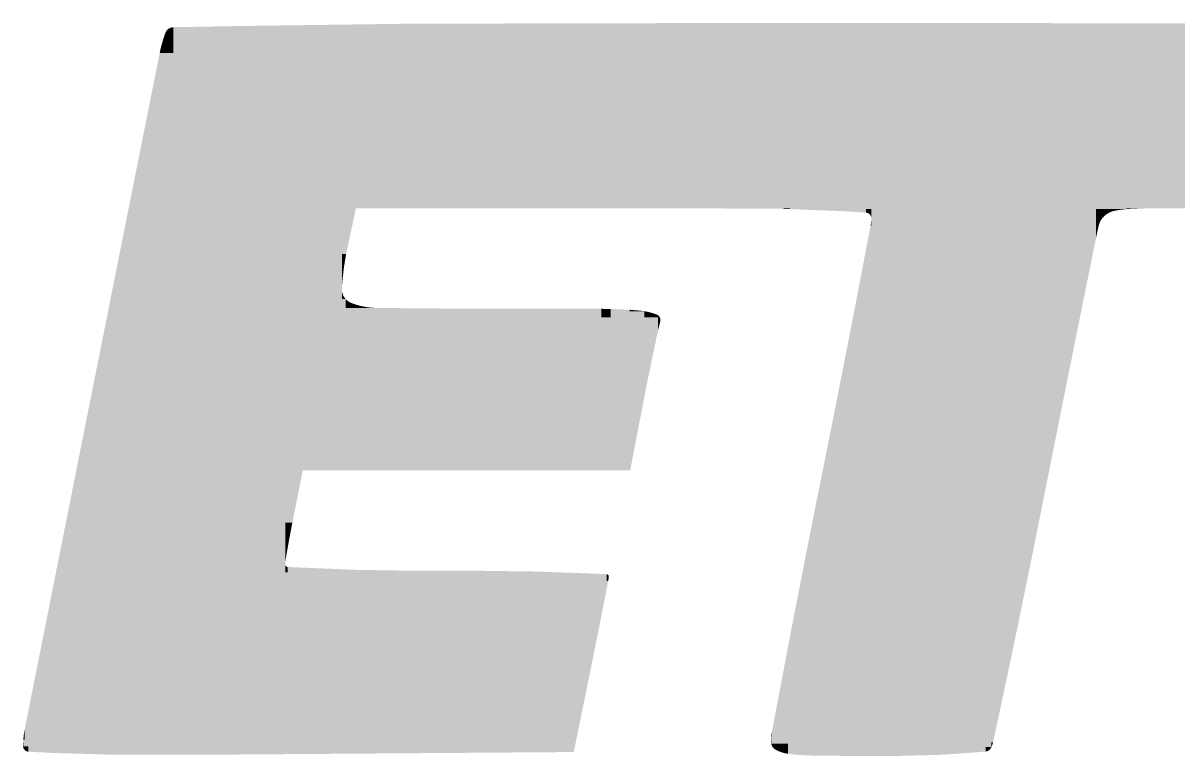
# Model space of a CAD drawing. Extents: x 149 to 8866, y 149 to 4853.
# Drawn here: x 3437.8 to 3654.9, y 4636.3 to 4774.1 of the extents above; entities that cross this region are included whole.
import ezdxf

# ---------------------------------------------------------------- set-up
doc = ezdxf.new("R2010")
doc.units = 0
doc.layers.add('L1D0', color=1, linetype='CONTINUOUS')

msp = doc.modelspace()

# ---------------------------------------------------------------- linework, layer by layer
at = {"layer": 'L1D0'}
for points in [[(3465.328, 4773.119), (3465.445, 4773.171), (3465.567, 4773.119), (3465.567, 4773.213)], [(3465.567, 4773.213), (3465.69, 4773.247), (3465.816, 4773.213), (3465.816, 4773.268)], [(3465.567, 4773.058), (3465.567, 4773.213), (3466.009, 4773.058), (3466.009, 4773.213)], [(3465.816, 4773.268), (3465.945, 4773.282), (3466.009, 4773.268), (3466.009, 4773.283)], [(3465.816, 4773.213), (3465.816, 4773.268), (3466.009, 4773.213), (3466.009, 4773.268)], [(3466.009, 4768.418), (3466.009, 4773.283), (3478.843, 4768.418), (3478.843, 4773.503)], [(3478.843, 4768.418), (3478.843, 4773.503), (3491.678, 4768.418), (3491.678, 4773.68)], [(3491.678, 4768.418), (3491.678, 4773.68), (3510.121, 4768.418), (3510.121, 4773.935)], [(3510.121, 4768.418), (3510.121, 4773.935), (3528.565, 4768.418), (3528.565, 4773.976)], [(3528.565, 4768.418), (3528.565, 4773.976), (3557.452, 4768.418), (3557.452, 4774.04)], [(3557.452, 4774.04), (3562.16, 4774.05), (3620.784, 4774.04), (3620.784, 4774.05)], [(3557.452, 4739.25), (3557.452, 4774.04), (3620.784, 4739.25), (3620.784, 4774.04)], [(3620.784, 4739.088), (3620.784, 4774.05), (3645.223, 4739.088), (3645.223, 4774.022)], [(3645.223, 4774.012), (3645.223, 4774.022), (3653.116, 4774.012), (3645.812, 4774.021)], [(3645.223, 4739.25), (3645.223, 4774.012), (3653.116, 4739.25), (3653.116, 4774.012)], [(3653.116, 4739.25), (3653.116, 4774.012), (3666.882, 4739.25), (3666.882, 4773.996)], [(3463.894, 4770.353), (3464.294, 4771.617), (3466.009, 4770.353), (3466.009, 4771.617)], [(3464.294, 4771.617), (3464.527, 4772.238), (3466.009, 4771.617), (3466.009, 4772.238)], [(3464.527, 4772.238), (3464.549, 4772.297), (3464.604, 4772.238), (3464.604, 4772.414)], [(3464.604, 4772.414), (3464.668, 4772.526), (3464.909, 4772.414), (3464.909, 4772.526)], [(3464.604, 4772.238), (3464.604, 4772.414), (3466.009, 4772.238), (3466.009, 4772.414)], [(3464.668, 4772.526), (3464.74, 4772.632), (3464.909, 4772.526), (3464.909, 4772.632)], [(3464.74, 4772.632), (3464.82, 4772.732), (3464.909, 4772.632), (3464.909, 4772.825)], [(3464.909, 4772.825), (3465.004, 4772.91), (3465.214, 4772.825), (3465.214, 4772.91)], [(3464.909, 4772.414), (3464.909, 4772.825), (3466.009, 4772.414), (3466.009, 4772.825)], [(3465.004, 4772.91), (3465.106, 4772.989), (3465.214, 4772.91), (3465.214, 4773.058)], [(3465.214, 4773.058), (3465.328, 4773.119), (3465.567, 4773.058), (3465.567, 4773.119)], [(3465.214, 4772.825), (3465.214, 4773.058), (3466.009, 4772.825), (3466.009, 4773.058)], [(3463.434, 4768.418), (3463.563, 4769.068), (3466.009, 4768.418), (3466.009, 4769.068)], [(3463.563, 4769.068), (3463.894, 4770.353), (3466.009, 4769.068), (3466.009, 4770.353)], [(3457.6, 4739.25), (3463.434, 4768.418), (3557.452, 4739.25), (3557.452, 4768.418)], [(3455.883, 4730.657), (3457.1, 4736.749), (3457.6, 4730.657), (3457.6, 4739.25)], [(3457.6, 4730.657), (3457.6, 4739.25), (3498.498, 4730.657), (3498.498, 4739.25)], [(3498.498, 4730.657), (3498.498, 4739.25), (3498.77, 4731.929), (3500.341, 4739.25)], [(3573.983, 4739.176), (3561.389, 4739.25), (3573.983, 4739.25)], [(3580.755, 4739.135), (3573.983, 4739.176), (3580.755, 4739.25), (3573.983, 4739.25)], [(3581.969, 4739.088), (3580.755, 4739.135), (3581.969, 4739.25), (3580.755, 4739.25)], [(3581.969, 4739.088), (3581.969, 4739.25), (3620.784, 4739.088), (3620.784, 4739.25)], [(3587.523, 4738.873), (3581.969, 4739.088), (3587.523, 4739.088)], [(3591.898, 4738.705), (3587.523, 4738.873), (3591.898, 4739.088), (3587.523, 4739.088)], [(3596.268, 4738.422), (3591.898, 4738.705), (3596.268, 4739.088), (3591.898, 4739.088)], [(3596.268, 4738.422), (3596.268, 4739.088), (3597.25, 4738.422), (3597.25, 4739.088)], [(3596.425, 4738.4), (3596.321, 4738.418), (3596.425, 4738.422), (3596.268, 4738.422)], [(3596.526, 4738.373), (3596.425, 4738.4), (3596.526, 4738.422), (3596.425, 4738.422)], [(3596.526, 4738.373), (3596.526, 4738.422), (3596.719, 4738.373), (3596.719, 4738.422)], [(3596.719, 4738.289), (3596.719, 4738.422), (3597.25, 4738.289), (3597.25, 4738.422)], [(3597.25, 4733.547), (3597.25, 4739.088), (3639.487, 4733.547), (3639.487, 4739.088)], [(3639.487, 4738.464), (3639.487, 4739.088), (3642.083, 4738.464), (3642.083, 4739.088)], [(3639.487, 4737.765), (3639.487, 4738.464), (3641.056, 4737.765), (3641.056, 4738.464)], [(3641.056, 4738.219), (3641.056, 4738.464), (3641.642, 4738.219), (3641.642, 4738.464)], [(3641.642, 4738.219), (3641.642, 4738.464), (3641.858, 4738.348), (3642.083, 4738.464)], [(3642.083, 4738.464), (3642.083, 4739.088), (3642.313, 4738.566), (3642.313, 4739.088)], [(3642.313, 4738.806), (3642.313, 4739.088), (3643.163, 4738.806), (3643.163, 4739.088)], [(3642.313, 4738.654), (3642.313, 4738.806), (3642.551, 4738.654), (3642.551, 4738.806)], [(3642.313, 4738.566), (3642.313, 4738.654), (3642.551, 4738.654)], [(3642.551, 4738.654), (3642.551, 4738.806), (3642.792, 4738.727), (3642.792, 4738.806)], [(3642.792, 4738.727), (3642.792, 4738.806), (3643.038, 4738.785), (3643.163, 4738.806)], [(3643.163, 4738.806), (3643.163, 4739.088), (3643.846, 4738.925), (3643.846, 4739.088)], [(3643.846, 4738.925), (3643.846, 4739.088), (3645.223, 4739.088)], [(3645.223, 4739.088), (3645.223, 4739.25), (3646.607, 4739.176), (3646.607, 4739.25)], [(3646.607, 4739.176), (3646.607, 4739.25), (3647.3, 4739.185), (3647.3, 4739.25)], [(3647.3, 4739.185), (3647.3, 4739.25), (3653.116, 4739.25)], [(3596.719, 4738.289), (3596.625, 4738.335), (3596.719, 4738.373), (3596.526, 4738.373)], [(3596.808, 4738.232), (3596.719, 4738.289), (3597.25, 4738.232), (3597.25, 4738.289)], [(3596.967, 4738.093), (3596.892, 4738.167), (3596.967, 4738.232), (3596.808, 4738.232)], [(3596.967, 4738.093), (3596.967, 4738.232), (3597.25, 4738.093), (3597.25, 4738.232)], [(3597.035, 4738.013), (3596.967, 4738.093), (3597.25, 4738.013), (3597.25, 4738.093)], [(3597.095, 4737.926), (3597.035, 4738.013), (3597.25, 4737.926), (3597.25, 4738.013)], [(3597.146, 4737.833), (3597.095, 4737.926), (3597.25, 4737.833), (3597.25, 4737.926)], [(3597.188, 4737.736), (3597.146, 4737.833), (3597.25, 4737.736), (3597.25, 4737.833)], [(3597.147, 4736.104), (3597.198, 4736.465), (3597.25, 4736.104), (3597.25, 4736.465)], [(3597.218, 4737.635), (3597.188, 4737.736), (3597.25, 4737.635), (3597.25, 4737.736)], [(3597.198, 4736.465), (3597.233, 4736.829), (3597.25, 4736.465), (3597.25, 4737.192)], [(3597.25, 4737.427), (3597.24, 4737.532), (3597.25, 4737.635), (3597.218, 4737.635)], [(3639.487, 4737.446), (3639.487, 4737.765), (3640.756, 4737.446), (3640.756, 4737.765)], [(3639.487, 4737.092), (3639.487, 4737.446), (3640.496, 4737.092), (3640.496, 4737.446)], [(3639.487, 4736.904), (3639.487, 4737.092), (3640.383, 4736.904), (3640.496, 4737.092)], [(3639.487, 4736.71), (3639.487, 4736.904), (3640.282, 4736.71), (3640.383, 4736.904)], [(3639.487, 4736.51), (3639.487, 4736.71), (3640.192, 4736.51), (3640.282, 4736.71)], [(3639.487, 4736.304), (3639.487, 4736.51), (3640.116, 4736.304), (3640.192, 4736.51)], [(3639.487, 4736.095), (3639.487, 4736.304), (3640.051, 4736.095), (3640.116, 4736.304)], [(3640.496, 4737.092), (3640.496, 4737.446), (3640.62, 4737.274), (3640.756, 4737.446)], [(3640.756, 4737.446), (3640.756, 4737.765), (3640.901, 4737.61), (3641.056, 4737.765)], [(3641.056, 4738.076), (3641.056, 4738.219), (3641.433, 4738.076), (3641.642, 4738.219)], [(3641.056, 4737.92), (3641.056, 4738.076), (3641.233, 4737.92), (3641.433, 4738.076)], [(3641.056, 4737.765), (3641.056, 4737.92), (3641.139, 4737.838), (3641.233, 4737.92)], [(3595.8, 4729.084), (3597.112, 4735.925), (3597.25, 4729.084), (3597.25, 4735.925)], [(3597.112, 4735.925), (3597.147, 4736.104), (3597.25, 4735.925), (3597.25, 4736.104)], [(3639.487, 4735.988), (3639.487, 4736.095), (3640.026, 4735.988), (3640.051, 4736.095)], [(3639.487, 4734.772), (3639.487, 4735.988), (3639.736, 4734.772), (3640.026, 4735.988)], [(3639.487, 4733.547), (3639.487, 4734.772), (3639.736, 4734.772)], [(3597.25, 4722.244), (3597.25, 4733.547), (3637.198, 4722.244), (3637.198, 4733.547)], [(3637.198, 4722.244), (3637.198, 4733.547), (3638.107, 4726.738), (3639.487, 4733.547)], [(3454.196, 4722.208), (3455.883, 4730.657), (3455.883, 4722.208)], [(3455.883, 4722.208), (3455.883, 4730.657), (3497.694, 4722.208), (3497.694, 4730.657)], [(3497.694, 4728.091), (3497.694, 4730.657), (3498.077, 4728.091), (3498.498, 4730.657)], [(3497.694, 4725.507), (3497.694, 4728.091), (3497.783, 4725.507), (3498.077, 4728.091)], [(3594.482, 4722.244), (3595.8, 4729.084), (3597.25, 4722.244), (3597.25, 4729.084)], [(3497.694, 4724.122), (3497.694, 4725.507), (3497.7, 4724.209), (3497.783, 4725.507)], [(3497.694, 4723.603), (3497.694, 4723.95), (3497.726, 4723.603), (3497.705, 4723.776)], [(3497.694, 4723.433), (3497.694, 4723.603), (3497.758, 4723.433), (3497.726, 4723.603)], [(3497.694, 4723.265), (3497.694, 4723.433), (3497.802, 4723.265), (3497.758, 4723.433)], [(3497.694, 4723.1), (3497.694, 4723.265), (3497.855, 4723.1), (3497.802, 4723.265)], [(3450.792, 4705.162), (3454.196, 4722.208), (3498.38, 4705.162), (3498.38, 4722.208)], [(3497.694, 4722.939), (3497.694, 4723.1), (3497.919, 4722.939), (3497.855, 4723.1)], [(3497.694, 4722.781), (3497.694, 4722.939), (3497.992, 4722.781), (3497.919, 4722.939)], [(3497.694, 4722.629), (3497.694, 4722.781), (3498.076, 4722.629), (3497.992, 4722.781)], [(3497.694, 4722.482), (3497.694, 4722.629), (3498.169, 4722.482), (3498.076, 4722.629)], [(3497.694, 4722.342), (3497.694, 4722.482), (3498.27, 4722.342), (3498.169, 4722.482)], [(3497.694, 4722.208), (3497.694, 4722.342), (3498.38, 4722.208), (3498.27, 4722.342)], [(3498.38, 4721.963), (3498.38, 4722.208), (3498.625, 4721.963), (3498.499, 4722.082)], [(3498.38, 4721.851), (3498.38, 4721.963), (3498.759, 4721.851), (3498.625, 4721.963)], [(3498.38, 4721.75), (3498.38, 4721.851), (3498.899, 4721.75), (3498.759, 4721.851)], [(3498.38, 4721.656), (3498.38, 4721.75), (3499.046, 4721.656), (3498.899, 4721.75)], [(3498.38, 4721.311), (3498.38, 4721.656), (3499.046, 4721.311), (3499.046, 4721.656)], [(3498.38, 4720.507), (3498.38, 4721.311), (3499.825, 4720.507), (3499.825, 4721.311)], [(3499.046, 4721.498), (3499.046, 4721.656), (3499.355, 4721.498), (3499.198, 4721.573)], [(3499.046, 4721.466), (3499.046, 4721.498), (3499.434, 4721.466), (3499.355, 4721.498)], [(3499.046, 4721.311), (3499.046, 4721.466), (3499.434, 4721.311), (3499.434, 4721.466)], [(3499.434, 4721.311), (3499.434, 4721.466), (3499.825, 4721.311)], [(3499.825, 4720.838), (3499.825, 4721.311), (3501.433, 4720.838), (3500.621, 4721.05)], [(3592.496, 4712.006), (3592.977, 4714.443), (3594.482, 4712.006), (3594.482, 4722.244)], [(3594.482, 4712.006), (3594.482, 4722.244), (3635.127, 4712.006), (3635.127, 4722.244)], [(3635.127, 4712.006), (3635.127, 4722.244), (3636.729, 4719.929), (3637.198, 4722.244)], [(3498.38, 4705.162), (3498.38, 4720.507), (3503.922, 4705.162), (3503.922, 4720.507)], [(3499.825, 4720.507), (3499.825, 4720.838), (3501.433, 4720.507), (3501.433, 4720.838)], [(3501.433, 4720.507), (3501.433, 4720.838), (3502.255, 4720.507), (3502.255, 4720.677)], [(3502.255, 4720.507), (3502.255, 4720.677), (3503.086, 4720.507), (3503.086, 4720.567)], [(3503.086, 4720.507), (3503.086, 4720.567), (3503.922, 4720.507)], [(3503.922, 4720.4), (3503.922, 4720.507), (3516.044, 4720.4), (3504.341, 4720.503)], [(3503.922, 4705.162), (3503.922, 4720.4), (3537.103, 4705.162), (3537.103, 4720.4)], [(3537.103, 4716.247), (3537.103, 4720.4), (3546.457, 4716.247), (3546.457, 4720.341)], [(3546.457, 4718.769), (3546.457, 4720.341), (3548.236, 4718.769), (3548.236, 4720.329)], [(3548.236, 4718.769), (3548.236, 4720.329), (3551.79, 4718.769), (3551.79, 4720.167)], [(3551.79, 4719.895), (3551.79, 4720.167), (3553.563, 4719.895), (3553.563, 4720.016)], [(3551.79, 4718.769), (3551.79, 4719.895), (3554.563, 4718.769), (3554.563, 4719.895)], [(3553.563, 4719.895), (3553.563, 4720.016), (3554.563, 4719.895), (3553.898, 4719.988)], [(3554.563, 4719.604), (3554.563, 4719.895), (3555.876, 4719.604), (3555.223, 4719.766)], [(3554.563, 4719.291), (3554.563, 4719.604), (3555.876, 4719.291), (3555.876, 4719.604)], [(3554.563, 4718.769), (3554.563, 4719.291), (3556.834, 4718.769), (3556.834, 4719.291)], [(3555.876, 4719.291), (3555.876, 4719.604), (3556.834, 4719.291), (3556.518, 4719.407)], [(3556.834, 4719.224), (3556.834, 4719.291), (3556.985, 4719.224), (3556.886, 4719.272)], [(3556.834, 4719.168), (3556.834, 4719.224), (3557.081, 4719.168), (3556.985, 4719.224)], [(3556.834, 4719.03), (3556.834, 4719.168), (3557.081, 4719.03), (3557.081, 4719.168)], [(3556.834, 4718.862), (3556.834, 4719.03), (3557.252, 4718.862), (3557.252, 4719.03)], [(3556.834, 4718.769), (3556.834, 4718.862), (3557.452, 4718.769), (3557.394, 4718.862)], [(3557.081, 4719.03), (3557.081, 4719.168), (3557.252, 4719.03), (3557.169, 4719.102)], [(3557.252, 4718.862), (3557.252, 4719.03), (3557.394, 4718.862), (3557.326, 4718.949)], [(3546.457, 4716.247), (3546.457, 4718.769), (3557.146, 4716.247), (3557.146, 4718.769)], [(3557.146, 4717.503), (3557.146, 4718.769), (3557.452, 4717.503), (3557.452, 4718.769)], [(3557.146, 4717.462), (3557.146, 4717.503), (3557.44, 4717.462), (3557.452, 4717.503)], [(3557.146, 4716.655), (3557.146, 4717.462), (3557.234, 4716.655), (3557.44, 4717.462)], [(3557.452, 4718.567), (3557.452, 4718.769), (3557.542, 4718.567), (3557.503, 4718.67)], [(3557.452, 4718.461), (3557.452, 4718.567), (3557.572, 4718.461), (3557.542, 4718.567)], [(3557.452, 4718.353), (3557.452, 4718.461), (3557.592, 4718.353), (3557.572, 4718.461)], [(3557.452, 4718.244), (3557.452, 4718.353), (3557.603, 4718.244), (3557.592, 4718.353)], [(3557.452, 4718.134), (3557.452, 4718.244), (3557.603, 4718.134), (3557.603, 4718.244)], [(3557.452, 4718.023), (3557.452, 4718.134), (3557.592, 4718.023), (3557.603, 4718.134)], [(3557.452, 4717.915), (3557.452, 4718.023), (3557.572, 4717.915), (3557.592, 4718.023)], [(3557.452, 4717.863), (3557.452, 4717.915), (3557.556, 4717.863), (3557.572, 4717.915)], [(3557.452, 4717.503), (3557.452, 4717.863), (3557.556, 4717.863)], [(3537.103, 4712.344), (3537.103, 4716.247), (3556.312, 4712.344), (3556.312, 4716.247)], [(3556.312, 4712.344), (3556.312, 4716.247), (3556.723, 4714.297), (3557.146, 4716.247)], [(3557.146, 4716.247), (3557.146, 4716.655), (3557.234, 4716.655)], [(3537.103, 4707.682), (3537.103, 4712.344), (3555.355, 4707.682), (3555.355, 4712.344)], [(3555.355, 4707.682), (3555.355, 4712.344), (3555.824, 4710.015), (3556.312, 4712.344)], [(3590.931, 4704.082), (3591.438, 4706.651), (3592.496, 4704.082), (3592.496, 4712.006)], [(3592.496, 4704.082), (3592.496, 4712.006), (3633.536, 4704.082), (3633.536, 4712.006)], [(3633.536, 4704.082), (3633.536, 4712.006), (3635.127, 4712.006)], [(3537.103, 4705.162), (3537.103, 4707.682), (3554.849, 4705.162), (3555.355, 4707.682)], [(3447.754, 4689.95), (3450.775, 4705.078), (3450.792, 4689.95), (3450.792, 4705.162)], [(3450.792, 4689.95), (3450.792, 4705.162), (3500.908, 4689.95), (3500.908, 4705.162)], [(3500.908, 4689.95), (3500.908, 4705.162), (3551.903, 4689.95), (3551.903, 4705.162)], [(3551.903, 4689.95), (3551.903, 4705.162), (3554.36, 4702.638), (3554.849, 4705.162)], [(3589.127, 4694.992), (3589.645, 4697.573), (3590.931, 4694.992), (3590.931, 4704.082)], [(3590.931, 4694.992), (3590.931, 4704.082), (3631.712, 4694.992), (3631.712, 4704.082)], [(3631.712, 4694.992), (3631.712, 4704.082), (3633.536, 4704.082)], [(3587.304, 4685.902), (3587.825, 4688.5), (3589.127, 4685.902), (3589.127, 4694.992)], [(3589.127, 4685.902), (3589.127, 4694.992), (3629.897, 4685.902), (3631.712, 4694.992)], [(3445.791, 4680.118), (3447.754, 4689.95), (3488.375, 4680.118), (3488.375, 4689.95)], [(3488.375, 4680.118), (3488.375, 4689.95), (3488.7, 4681.733), (3490.35, 4689.95)], [(3585.504, 4676.872), (3586.001, 4679.403), (3587.304, 4676.872), (3587.304, 4685.902)], [(3587.304, 4676.872), (3587.304, 4685.902), (3628.093, 4676.872), (3628.093, 4685.902)], [(3628.093, 4676.872), (3628.093, 4685.902), (3629.897, 4685.902)], [(3443.928, 4670.781), (3444.421, 4673.255), (3445.791, 4670.781), (3445.791, 4680.118)], [(3445.791, 4670.781), (3445.791, 4680.118), (3487.05, 4670.781), (3487.05, 4680.118)], [(3487.05, 4678.498), (3487.05, 4680.118), (3488.068, 4678.498), (3488.375, 4680.118)], [(3487.05, 4677.038), (3487.05, 4678.498), (3487.791, 4677.038), (3488.068, 4678.498)], [(3487.05, 4675.575), (3487.05, 4677.038), (3487.534, 4675.575), (3487.791, 4677.038)], [(3487.05, 4674.348), (3487.05, 4675.575), (3487.32, 4674.348), (3487.534, 4675.575)], [(3584.213, 4670.298), (3585.504, 4676.872), (3626.75, 4670.298), (3628.093, 4676.872)], [(3487.05, 4673.118), (3487.05, 4674.348), (3487.117, 4673.118), (3487.32, 4674.348)], [(3487.05, 4672.984), (3487.05, 4673.118), (3487.095, 4672.984), (3487.117, 4673.118)], [(3487.05, 4672.715), (3487.05, 4672.984), (3487.065, 4672.715), (3487.095, 4672.984)], [(3487.05, 4672.444), (3487.05, 4672.715), (3487.065, 4672.715)], [(3487.05, 4672.196), (3487.05, 4672.27), (3487.062, 4672.196)], [(3487.05, 4672.125), (3487.05, 4672.196), (3487.083, 4672.125), (3487.062, 4672.196)], [(3487.05, 4672.057), (3487.05, 4672.125), (3487.117, 4672.057), (3487.083, 4672.125)], [(3487.05, 4671.996), (3487.05, 4672.057), (3487.16, 4671.996), (3487.117, 4672.057)], [(3487.05, 4671.941), (3487.05, 4671.996), (3487.212, 4671.941), (3487.16, 4671.996)], [(3487.05, 4671.896), (3487.05, 4671.941), (3487.272, 4671.896), (3487.212, 4671.941)], [(3487.05, 4671.818), (3487.05, 4671.896), (3487.272, 4671.818), (3487.272, 4671.896)], [(3487.05, 4670.781), (3487.05, 4671.818), (3487.518, 4670.781), (3487.518, 4671.818)], [(3487.272, 4671.86), (3487.272, 4671.896), (3487.337, 4671.86)], [(3487.272, 4671.818), (3487.272, 4671.86), (3487.337, 4671.818), (3487.337, 4671.86)], [(3487.337, 4671.818), (3487.337, 4671.86), (3487.408, 4671.818), (3487.408, 4671.834)], [(3487.408, 4671.818), (3487.408, 4671.834), (3487.518, 4671.818), (3487.481, 4671.819)], [(3487.518, 4670.781), (3487.518, 4671.818), (3491.757, 4670.781), (3491.757, 4671.623)], [(3491.757, 4670.781), (3491.757, 4671.623), (3495.995, 4670.781), (3495.995, 4671.455)], [(3495.995, 4670.781), (3495.995, 4671.455), (3500.908, 4670.781), (3500.908, 4671.26)], [(3500.908, 4670.781), (3500.908, 4671.26), (3505.825, 4670.781), (3505.825, 4671.187)], [(3505.825, 4670.781), (3505.825, 4671.187), (3511.662, 4670.781), (3511.662, 4671.1)], [(3511.662, 4670.781), (3511.662, 4671.1), (3523.336, 4670.781), (3523.336, 4671.1)], [(3523.336, 4670.781), (3523.336, 4671.1), (3529.171, 4670.781), (3529.171, 4671.022)], [(3438.075, 4641.429), (3443.928, 4670.781), (3489.525, 4641.429), (3489.525, 4670.781)], [(3489.525, 4652.975), (3489.525, 4670.781), (3538.986, 4652.975), (3538.986, 4670.781)], [(3529.171, 4670.781), (3529.171, 4671.022), (3538.986, 4670.781), (3534.079, 4670.956)], [(3538.986, 4669.205), (3538.986, 4670.781), (3543.235, 4669.205), (3543.235, 4670.629)], [(3538.986, 4666.882), (3538.986, 4669.205), (3547.331, 4666.882), (3547.779, 4669.205)], [(3543.235, 4669.205), (3543.235, 4670.629), (3547.483, 4669.205), (3547.483, 4670.455)], [(3547.483, 4670.44), (3547.483, 4670.455), (3547.582, 4670.44), (3547.516, 4670.453)], [(3547.483, 4670.384), (3547.483, 4670.44), (3547.582, 4670.384), (3547.582, 4670.44)], [(3547.483, 4670.292), (3547.483, 4670.384), (3547.702, 4670.292), (3547.702, 4670.384)], [(3547.483, 4670.176), (3547.483, 4670.292), (3547.798, 4670.176), (3547.798, 4670.292)], [(3547.483, 4670.113), (3547.483, 4670.176), (3547.878, 4670.113), (3547.862, 4670.176)], [(3547.483, 4670.013), (3547.483, 4670.113), (3547.878, 4670.013), (3547.878, 4670.113)], [(3547.483, 4669.878), (3547.483, 4670.013), (3547.873, 4669.878), (3547.882, 4670.013)], [(3547.483, 4669.607), (3547.483, 4669.878), (3547.846, 4669.607), (3547.873, 4669.878)], [(3547.483, 4669.338), (3547.483, 4669.607), (3547.805, 4669.338), (3547.846, 4669.607)], [(3547.483, 4669.205), (3547.483, 4669.338), (3547.779, 4669.205), (3547.805, 4669.338)], [(3547.582, 4670.384), (3547.582, 4670.44), (3547.702, 4670.384), (3547.644, 4670.417)], [(3547.702, 4670.292), (3547.702, 4670.384), (3547.798, 4670.292), (3547.753, 4670.342)], [(3547.798, 4670.176), (3547.798, 4670.292), (3547.862, 4670.176), (3547.834, 4670.237)], [(3547.878, 4670.013), (3547.878, 4670.113), (3547.882, 4670.013), (3547.885, 4670.046)], [(3582.666, 4662.426), (3584.213, 4670.298), (3625.141, 4662.426), (3625.141, 4670.298)], [(3625.141, 4662.426), (3625.141, 4670.298), (3626.25, 4667.852), (3626.75, 4670.298)], [(3538.986, 4664.559), (3538.986, 4666.882), (3546.877, 4664.559), (3547.331, 4666.882)], [(3538.986, 4661.861), (3538.986, 4664.559), (3546.351, 4661.861), (3546.877, 4664.559)], [(3580.765, 4652.424), (3581.168, 4654.544), (3582.666, 4652.424), (3582.666, 4662.426)], [(3582.666, 4652.424), (3582.666, 4662.426), (3623.04, 4652.424), (3623.04, 4662.426)], [(3623.04, 4652.424), (3623.04, 4662.426), (3624.672, 4660.132), (3625.141, 4662.426)], [(3538.986, 4659.167), (3538.986, 4661.861), (3545.81, 4659.167), (3546.351, 4661.861)], [(3538.986, 4656.069), (3538.986, 4659.167), (3545.189, 4656.069), (3545.81, 4659.167)], [(3538.986, 4652.975), (3538.986, 4656.069), (3544.557, 4652.975), (3545.189, 4656.069)], [(3489.525, 4636.644), (3489.525, 4652.975), (3541.299, 4637.025), (3544.557, 4652.975)], [(3579.481, 4645.641), (3579.869, 4647.706), (3580.765, 4645.641), (3580.765, 4652.424)], [(3580.765, 4645.641), (3580.765, 4652.424), (3621.604, 4645.641), (3621.604, 4652.424)], [(3621.604, 4645.641), (3621.604, 4652.424), (3623.04, 4652.424)], [(3578.583, 4640.868), (3579.481, 4645.641), (3602.569, 4640.868), (3602.569, 4645.641)], [(3602.569, 4638.861), (3602.569, 4645.641), (3620.159, 4638.861), (3621.604, 4645.641)], [(3437.872, 4640.205), (3437.994, 4641.023), (3438.075, 4640.205), (3438.075, 4641.429)], [(3438.075, 4639.381), (3438.075, 4641.429), (3448.041, 4639.381), (3448.041, 4641.429)], [(3448.041, 4636.712), (3448.041, 4641.429), (3462.436, 4636.712), (3462.436, 4641.429)], [(3462.436, 4636.518), (3462.436, 4641.429), (3475.981, 4636.545), (3475.981, 4641.429)], [(3475.981, 4636.545), (3475.981, 4641.429), (3489.525, 4636.644), (3489.525, 4641.429)], [(3578.441, 4639.889), (3578.522, 4640.543), (3578.583, 4639.889), (3578.583, 4640.868)], [(3578.583, 4639.889), (3578.583, 4640.868), (3585.266, 4639.889), (3585.266, 4640.868)], [(3585.266, 4636.38), (3585.266, 4640.868), (3592.558, 4636.38), (3592.558, 4640.868)], [(3592.558, 4636.3), (3592.558, 4640.868), (3602.569, 4636.3), (3602.569, 4640.868)], [(3437.75, 4638.086), (3437.75, 4638.553), (3437.791, 4638.086), (3437.791, 4639.381)], [(3437.791, 4639.381), (3437.872, 4640.205), (3438.075, 4639.381), (3438.075, 4640.205)], [(3437.791, 4638.086), (3437.791, 4639.381), (3443.392, 4638.086), (3443.392, 4639.381)], [(3448.041, 4636.712), (3443.392, 4636.847), (3448.041, 4639.381), (3443.392, 4639.381)], [(3578.4, 4639.23), (3578.441, 4639.889), (3578.441, 4639.23)], [(3578.4, 4638.835), (3578.4, 4639.23), (3578.441, 4638.835), (3578.441, 4639.23)], [(3578.412, 4638.701), (3578.4, 4638.835), (3578.441, 4638.701), (3578.441, 4638.835)], [(3578.432, 4638.571), (3578.412, 4638.701), (3578.441, 4638.571), (3578.441, 4638.701)], [(3578.465, 4638.442), (3578.432, 4638.571), (3578.963, 4638.442), (3578.963, 4638.571)], [(3578.441, 4638.571), (3578.441, 4639.889), (3585.266, 4638.571), (3585.266, 4639.889)], [(3578.963, 4637.669), (3578.963, 4638.571), (3581.58, 4637.669), (3581.58, 4638.571)], [(3581.58, 4636.709), (3581.58, 4638.571), (3585.266, 4636.709), (3585.266, 4638.571)], [(3602.569, 4636.483), (3602.569, 4638.861), (3609.871, 4636.483), (3609.871, 4638.861)], [(3609.871, 4636.886), (3609.871, 4638.861), (3615.993, 4636.886), (3615.993, 4638.861)], [(3615.993, 4637.965), (3615.993, 4638.861), (3619.844, 4637.965), (3619.844, 4638.861)], [(3619.844, 4638.758), (3619.844, 4638.861), (3620.135, 4638.758), (3620.159, 4638.861)], [(3619.844, 4638.553), (3619.844, 4638.758), (3620.08, 4638.553), (3620.135, 4638.758)], [(3619.844, 4638.353), (3619.844, 4638.553), (3620.012, 4638.353), (3620.08, 4638.553)], [(3437.782, 4637.876), (3437.76, 4637.981), (3437.782, 4638.086), (3437.75, 4638.086)], [(3437.782, 4637.876), (3437.782, 4638.086), (3438.746, 4637.876), (3438.746, 4638.086)], [(3437.814, 4637.775), (3437.782, 4637.876), (3437.908, 4637.775), (3437.908, 4637.876)], [(3437.908, 4637.583), (3437.856, 4637.676), (3437.908, 4637.775), (3437.814, 4637.775)], [(3437.908, 4637.583), (3437.908, 4637.876), (3438.746, 4637.583), (3438.746, 4637.876)], [(3437.969, 4637.496), (3437.908, 4637.583), (3438.115, 4637.496), (3438.115, 4637.583)], [(3438.115, 4637.341), (3438.037, 4637.415), (3438.115, 4637.496), (3437.969, 4637.496)], [(3438.115, 4637.341), (3438.115, 4637.583), (3438.746, 4637.341), (3438.746, 4637.583)], [(3438.289, 4637.221), (3438.2, 4637.276), (3438.289, 4637.341), (3438.115, 4637.341)], [(3438.289, 4637.221), (3438.289, 4637.341), (3438.746, 4637.221), (3438.746, 4637.341)], [(3438.485, 4637.135), (3438.385, 4637.173), (3438.485, 4637.221), (3438.289, 4637.221)], [(3438.485, 4637.135), (3438.485, 4637.221), (3438.746, 4637.135), (3438.746, 4637.221)], [(3438.588, 4637.109), (3438.485, 4637.135), (3438.588, 4637.135)], [(3438.693, 4637.093), (3438.588, 4637.109), (3438.693, 4637.135), (3438.588, 4637.135)], [(3438.746, 4637.09), (3438.693, 4637.093), (3438.746, 4637.135), (3438.693, 4637.135)], [(3443.392, 4636.847), (3438.746, 4637.09), (3443.392, 4638.086), (3438.746, 4638.086)], [(3455.237, 4636.504), (3448.041, 4636.712), (3462.436, 4636.518), (3462.436, 4636.712)], [(3578.507, 4638.316), (3578.465, 4638.442), (3578.963, 4638.316), (3578.963, 4638.442)], [(3578.561, 4638.192), (3578.507, 4638.316), (3578.963, 4638.192), (3578.963, 4638.316)], [(3578.623, 4638.075), (3578.561, 4638.192), (3578.963, 4638.075), (3578.963, 4638.192)], [(3578.696, 4637.963), (3578.623, 4638.075), (3578.963, 4637.963), (3578.963, 4638.075)], [(3578.777, 4637.857), (3578.696, 4637.963), (3578.963, 4637.857), (3578.963, 4637.963)], [(3578.963, 4637.669), (3578.865, 4637.759), (3578.963, 4637.857), (3578.777, 4637.857)], [(3579.067, 4637.586), (3578.963, 4637.669), (3579.237, 4637.586), (3579.237, 4637.669)], [(3579.237, 4637.479), (3579.179, 4637.512), (3579.237, 4637.586), (3579.067, 4637.586)], [(3579.237, 4637.479), (3579.237, 4637.669), (3579.711, 4637.479), (3579.711, 4637.669)], [(3579.711, 4637.238), (3579.392, 4637.393), (3579.711, 4637.479), (3579.237, 4637.479)], [(3579.711, 4637.238), (3579.711, 4637.669), (3581.58, 4637.238), (3581.58, 4637.669)], [(3580.037, 4637.1), (3579.711, 4637.238), (3580.711, 4637.1), (3580.711, 4637.238)], [(3580.711, 4636.879), (3580.371, 4636.98), (3580.711, 4637.1), (3580.037, 4637.1)], [(3580.711, 4636.879), (3580.711, 4637.238), (3581.58, 4636.879), (3581.58, 4637.238)], [(3581.055, 4636.796), (3580.711, 4636.879), (3581.055, 4636.879)], [(3581.404, 4636.732), (3581.055, 4636.796), (3581.404, 4636.879), (3581.055, 4636.879)], [(3581.58, 4636.709), (3581.404, 4636.732), (3581.58, 4636.879), (3581.404, 4636.879)], [(3585.266, 4636.38), (3582.804, 4636.552), (3585.266, 4636.709), (3581.58, 4636.709)], [(3592.558, 4636.3), (3586.501, 4636.367), (3592.558, 4636.38), (3585.266, 4636.38)], [(3602.569, 4636.3), (3602.569, 4636.483), (3606.52, 4636.399), (3609.871, 4636.483)], [(3609.871, 4636.483), (3609.871, 4636.886), (3613.215, 4636.703), (3615.993, 4636.886)], [(3615.993, 4636.886), (3615.993, 4637.965), (3618.767, 4637.124), (3618.767, 4637.965)], [(3618.767, 4637.779), (3618.767, 4637.965), (3619.742, 4637.779), (3619.844, 4637.965)], [(3618.767, 4637.551), (3618.767, 4637.779), (3619.59, 4637.551), (3619.59, 4637.779)], [(3618.767, 4637.327), (3618.767, 4637.551), (3619.342, 4637.327), (3619.342, 4637.551)], [(3618.767, 4637.218), (3618.767, 4637.327), (3619.146, 4637.218), (3619.146, 4637.327)], [(3618.767, 4637.148), (3618.767, 4637.218), (3618.933, 4637.148), (3618.933, 4637.218)], [(3618.767, 4637.124), (3618.767, 4637.148), (3618.823, 4637.128), (3618.933, 4637.148)], [(3618.933, 4637.148), (3618.933, 4637.218), (3619.041, 4637.177), (3619.146, 4637.218)], [(3619.146, 4637.218), (3619.146, 4637.327), (3619.247, 4637.267), (3619.342, 4637.327)], [(3619.342, 4637.469), (3619.342, 4637.551), (3619.515, 4637.469), (3619.59, 4637.551)], [(3619.342, 4637.327), (3619.342, 4637.469), (3619.432, 4637.393), (3619.515, 4637.469)], [(3619.59, 4637.689), (3619.59, 4637.779), (3619.687, 4637.689), (3619.742, 4637.779)], [(3619.59, 4637.551), (3619.59, 4637.689), (3619.658, 4637.641), (3619.687, 4637.689)], [(3619.844, 4637.965), (3619.844, 4638.353), (3619.934, 4638.156), (3620.012, 4638.353)]]:
    msp.add_solid(points, dxfattribs=at)

doc.saveas('drawing.dxf')
